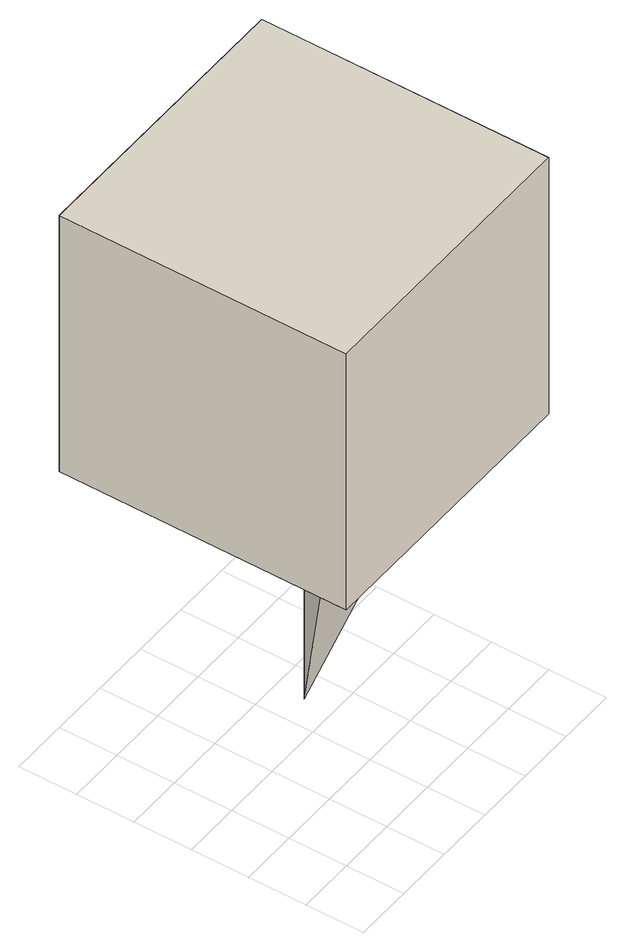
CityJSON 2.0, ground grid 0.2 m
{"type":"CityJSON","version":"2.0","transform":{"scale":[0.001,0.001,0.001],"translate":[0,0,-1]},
"CityObjects":{
"building1":{"type":"Building","geometry":[{"type":"Solid","lod":"3","boundaries":[[[[0,1,2,3]],[[4,5,6,7]],[[2,4,7,3]],[[1,5,4,2]],[[0,6,5,1]],[[3,7,6,0]],[[8,9,10]],[[9,11,10]],[[8,11,9]],[[11,8,10]]]]}]}
},
"vertices":[
[0,1000,1000],[1000,1000,1000],[1000,0,1000],[0,0,1000],[1000,0,2000],[1000,1000,2000],[0,1000,2000],[0,0,2000],[500,500,1000],[800,200,1000],[200,200,1000],[500,500,0]
]}
